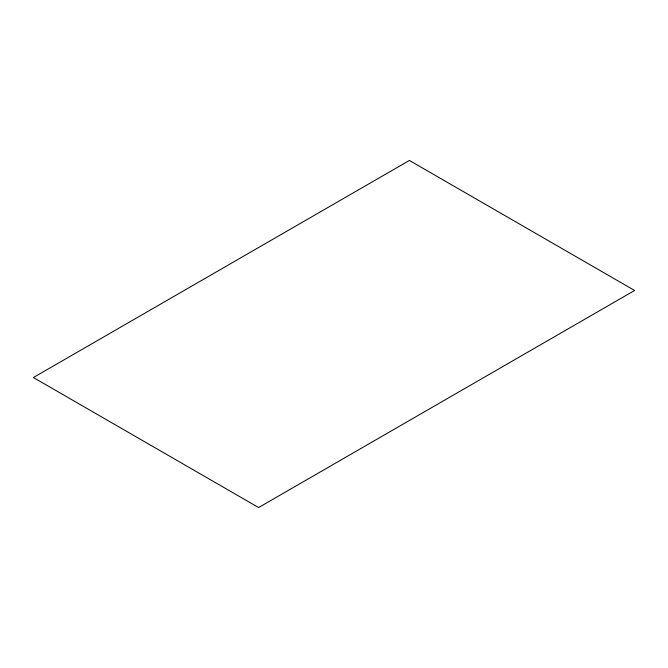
<?xml version="1.0" encoding="UTF-8"?>
<svg xmlns="http://www.w3.org/2000/svg" width="668" height="668" viewBox="0 0 668 668"><rect width="100%" height="100%" fill="white"/><g stroke="black" fill="none" stroke-linecap="round" stroke-linejoin="round"><path stroke-width="1" d="M409.4 160.454L33.4 377.529L258.599 507.546L634.6 290.471L409.4 160.454"/></g></svg>
